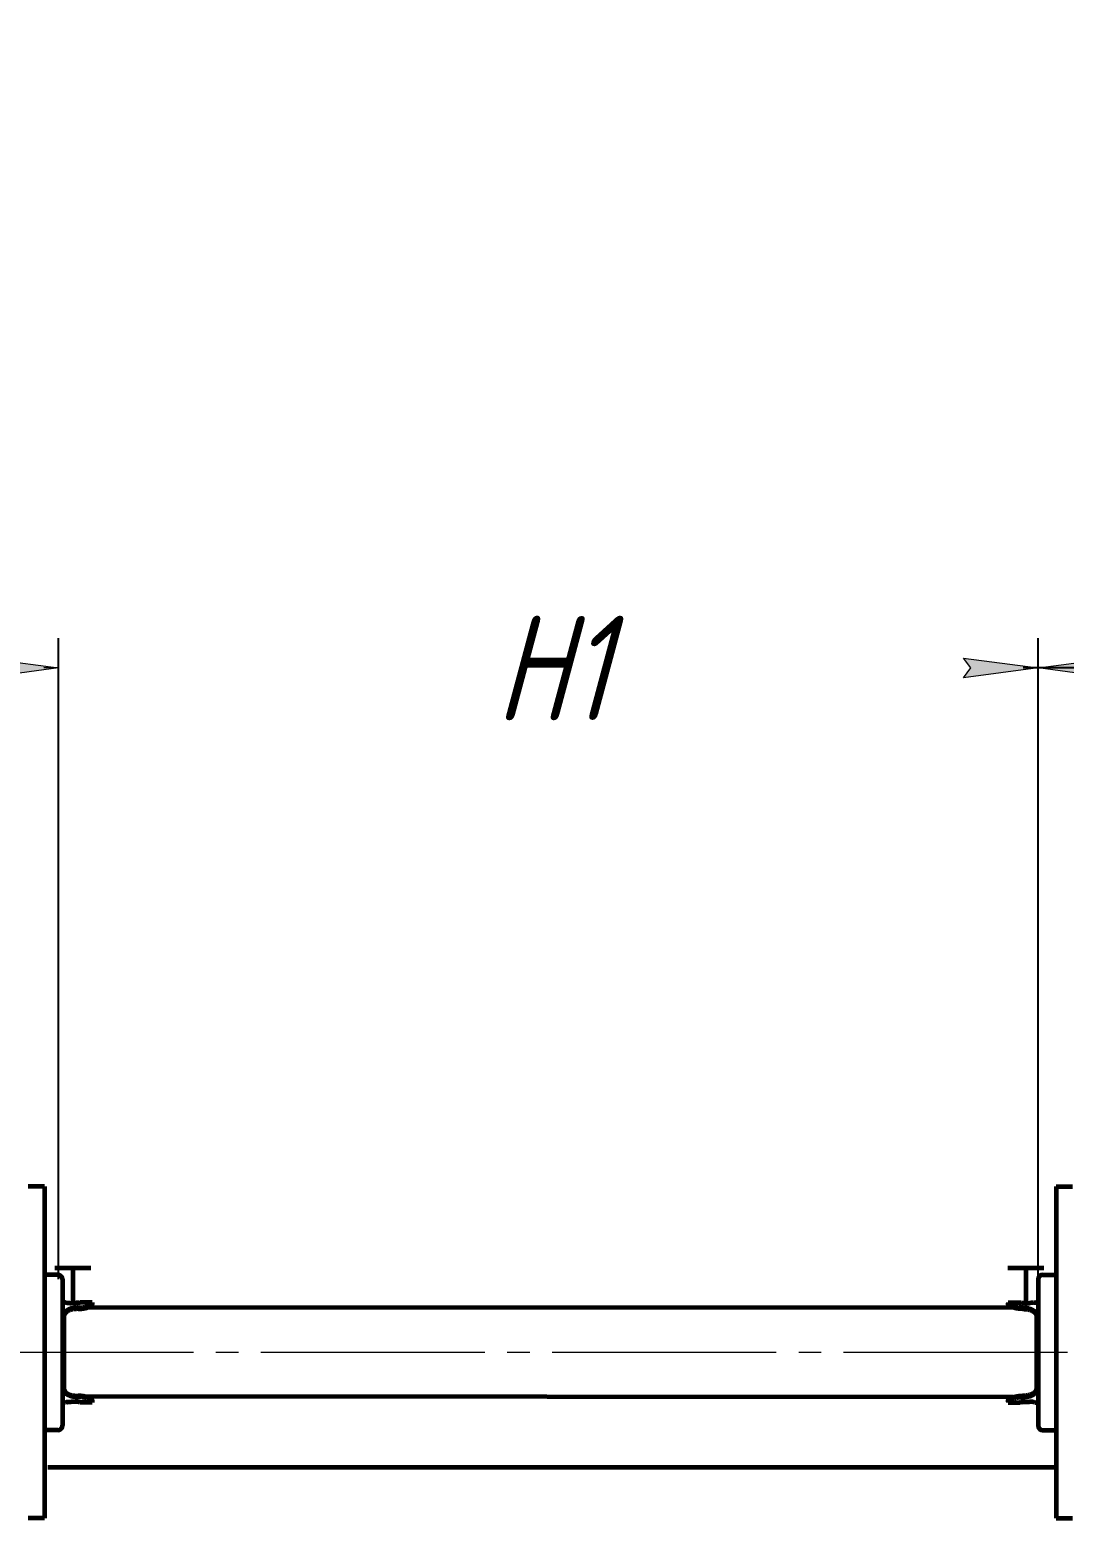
# Model space of a CAD drawing. Header units: millimetres. Extents: x 0 to 841, y 0 to 594.
# Drawn here: x 128.7 to 197.9, y 494.4 to 594 of the extents above; entities that cross this region are included whole.
import ezdxf

# ---------------------------------------------------------------- set-up
doc = ezdxf.new("R2010")
doc.units = ezdxf.units.MM
for name, pattern in [('K5LT_AXLED', [19.5, 15, -1.5, 1.5, -1.5]), ('K5LT_BASIC', [0]), ('K5LT_THIN', [0])]:
    doc.linetypes.add(name, pattern=pattern)
doc.layers.add('Системный слой', color=7, linetype='Continuous')
doc.styles.add('KDIMTEXTSTYLE', font='GOST_AU.SHX', dxfattribs={"width": 0.96, "oblique": 15, "height": 5})
doc.dimstyles.new('KDIMSTYLE (0.10)', dxfattribs={"dimtxt": 5, "dimasz": 1, "dimexe": 2, "dimexo": 0, "dimgap": 1, "dimtad": 1, "dimlfac": 10, "dimtxsty": 'KDIMTEXTSTYLE', "dimsah": 1, "dimcen": 0, "dimdle": 1, "dimadec": 0, "dimazin": 0, "dimtfac": 0.667, "dimtmove": 0, "dimatfit": 3, "dimfxl": 1, "dimtvp": 1, "dimtolj": 1, "dimtzin": 0, "dimarcsym": 0})

# ---------------------------------------------------------------- blocks, each defined once
blk = doc.blocks.new('KDIMARROW_01')
at = {"layer": 'Системный слой'}
blk.add_hatch(color=0, dxfattribs=at).paths.add_polyline_path([(0, 0), (-5, 0.658), (-4.5, 0), (-5, -0.658)])
at = {"layer": 'Системный слой', "color": 0, "linetype": 'K5LT_THIN', "lineweight": 18}
for p, q in [((-4.5, 0), (-5, 0.658)), ((-5, 0.658), (0, 0)), ((0, 0), (-5, -0.658)), ((-5, -0.658), (-4.5, 0)), ((0, 0), (-1, 0))]:
    blk.add_line(p, q, dxfattribs=at)

msp = doc.modelspace()

# ---------------------------------------------------------------- linework, layer by layer
at = {"layer": 'Системный слой', "color": 5, "linetype": 'K5LT_BASIC', "lineweight": 60, "true_color": 0x0000ff}
for p, q in [((129.6977, 516.5687), (128.5977, 516.5687)), ((129.6977, 516.5687), (129.6977, 494.3687)), ((197.3977, 516.5687), (197.3977, 494.3687)), ((197.3977, 516.5687), (198.4977, 516.5687)), ((130.3977, 511.1365), (132.7977, 511.1365)), ((131.5977, 511.1365), (131.5977, 508.7733)), ((194.1747, 511.1365), (196.5747, 511.1365)), ((195.3747, 511.1365), (195.3747, 508.7733)), ((130.5977, 510.6687), (129.6977, 510.6687)), ((130.8977, 510.3687), (130.8977, 500.5687)), ((196.1977, 510.3687), (196.1977, 500.5687)), ((196.4977, 510.6687), (197.3977, 510.6687)), ((131.1077, 508.8187), (130.9977, 508.8187)), ((131.7207, 508.7733), (131.4747, 508.7733)), ((132.8977, 508.8187), (132.0877, 508.8187)), ((194.5331, 508.4687), (132.2546, 508.4501)), ((132.8977, 508.8187), (132.8977, 508.7666)), ((132.8977, 508.7666), (132.8977, 508.6732)), ((132.8977, 508.6732), (132.8977, 508.7187)), ((194.1977, 508.8187), (194.1977, 508.7666)), ((194.1977, 508.8187), (195.0077, 508.8187)), ((194.1977, 508.7666), (194.1977, 508.6732)), ((194.1977, 508.6732), (194.1977, 508.7187)), ((195.3747, 508.7733), (195.6207, 508.7733)), ((195.9877, 508.8187), (196.0977, 508.8187)), ((130.9977, 507.9158), (130.9977, 503.0217)), ((196.0977, 507.9158), (196.0977, 503.0217)), ((131.7207, 502.1642), (131.4747, 502.1642)), ((194.5331, 502.4687), (132.1229, 502.5201)), ((132.8977, 502.2187), (132.8977, 502.2643)), ((132.8977, 502.2643), (132.8977, 502.1709)), ((132.8977, 502.1709), (132.8977, 502.1187)), ((194.1977, 502.2187), (194.1977, 502.2643)), ((194.1977, 502.2643), (194.1977, 502.1709)), ((194.1977, 502.1709), (194.1977, 502.1187)), ((195.3747, 502.1642), (195.6207, 502.1642)), ((131.1077, 502.1187), (130.9977, 502.1187)), ((132.8977, 502.1187), (132.0877, 502.1187)), ((194.1977, 502.1187), (195.0077, 502.1187)), ((195.9877, 502.1187), (196.0977, 502.1187)), ((130.5977, 500.2687), (129.6977, 500.2687)), ((196.4977, 500.2687), (197.3977, 500.2687)), ((129.9295, 497.7784), (197.3977, 497.7784)), ((129.6977, 494.3687), (128.5977, 494.3687)), ((197.3977, 494.3687), (198.4977, 494.3687))]:
    msp.add_line(p, q, dxfattribs=at)
at = {"layer": 'Системный слой', "color": 30, "linetype": 'K5LT_AXLED', "lineweight": 18, "true_color": 0xff8000}
msp.add_line((412.6762, 505.4687), (76.5974, 505.4687), dxfattribs=at)
at = {"layer": 'Системный слой', "color": 5, "linetype": 'K5LT_BASIC', "lineweight": 60, "true_color": 0x0000ff}
for centre, radius, start, end in [((130.5977, 510.3687), 0.3, 0, 90), ((196.4977, 510.3687), 0.3, 90, 180), ((130.9977, 508.9187), 0.1, 180, 270), ((131.989, 512.5081), 3.7932, 256.566019, 258.224993), ((131.2076, 512.5031), 3.788, 281.773867, 283.435103), ((195.8878, 512.5031), 3.788, 256.564897, 258.226133), ((195.1065, 512.5081), 3.7932, 281.775007, 283.433981), ((196.0977, 508.9187), 0.1, 270, 0), ((131.9875, 498.4357), 3.7867, 101.773563, 103.435392), ((131.2065, 498.4294), 3.7931, 76.566034, 78.225047), ((195.8889, 498.4294), 3.7931, 101.774953, 103.433966), ((195.1079, 498.4357), 3.7867, 76.564608, 78.226437), ((130.9977, 502.0187), 0.1, 90, 180), ((196.0977, 502.0187), 0.1, 0, 90), ((130.5977, 500.5687), 0.3, 270, 0), ((196.4977, 500.5687), 0.3, 180, 270)]:
    msp.add_arc(centre, radius, start, end, dxfattribs=at)
for points, knots in [([(131.9477, 508.4641), (131.9079, 508.4641), (131.8481, 508.4625), (131.7629, 508.4564), (131.6853, 508.4481), (131.5909, 508.4335), (131.4893, 508.411), (131.3908, 508.3807), (131.3043, 508.345), (131.231, 508.3054), (131.1702, 508.2631), (131.1201, 508.2183), (131.0787, 508.17), (131.047, 508.1202), (131.0249, 508.0718), (131.0115, 508.0293), (131.0007, 507.9786), (130.9977, 507.9414), (130.9977, 507.9158)], [0, 0, 0, 0, 1.5085688, 2.2627785, 3.2682255, 4.5247421, 6.0322103, 7.5113073, 8.9343327, 10.2595766, 11.501165, 12.6760709, 13.8290874, 15.0079331, 16.0307363, 16.8945318, 17.5809328, 19, 19, 19, 19]), ([(131.9477, 508.3747), (131.9079, 508.3747), (131.8481, 508.3731), (131.7629, 508.367), (131.6853, 508.3587), (131.5909, 508.3441), (131.4893, 508.3215), (131.3908, 508.2911), (131.3043, 508.2554), (131.231, 508.2156), (131.1702, 508.1731), (131.1201, 508.1279), (131.0787, 508.0794), (131.047, 508.0291), (131.0249, 507.9802), (131.0115, 507.9372), (131.0007, 507.886), (130.9977, 507.8483), (130.9977, 507.8224)], [0, 0, 0, 0, 1.5077498, 2.2615488, 3.2664457, 4.5222692, 6.0288988, 7.5071625, 8.9293788, 10.2538659, 11.494748, 12.6691889, 13.8221517, 15.0017179, 16.025622, 16.8907037, 17.5782917, 19, 19, 19, 19]), ([(131.2149, 508.7948), (131.2222, 508.7933), (131.2362, 508.7906), (131.2607, 508.7869), (131.2861, 508.7836), (131.3146, 508.7806), (131.3434, 508.7781), (131.3716, 508.7762), (131.3989, 508.7748), (131.4329, 508.7736), (131.4582, 508.7733), (131.4747, 508.7733)], [0, 0, 0, 0, 1.6689379, 2.8601526, 4.2618973, 5.6092993, 6.8604426, 8.0269806, 9.1048669, 10.1210912, 12, 12, 12, 12]), ([(131.9805, 508.7948), (131.9733, 508.7933), (131.9593, 508.7906), (131.9347, 508.7869), (131.9093, 508.7836), (131.8808, 508.7806), (131.852, 508.7781), (131.8238, 508.7762), (131.7966, 508.7748), (131.7625, 508.7736), (131.7372, 508.7733), (131.7207, 508.7733)], [0, 0, 0, 0, 1.6689379, 2.8601526, 4.2618973, 5.6092993, 6.8604426, 8.0269806, 9.1048669, 10.1210912, 12, 12, 12, 12]), ([(131.9477, 508.4641), (131.9876, 508.4641), (132.0473, 508.4658), (132.1325, 508.4719), (132.2101, 508.4799), (132.3046, 508.4937), (132.4061, 508.5141), (132.5046, 508.5396), (132.5911, 508.5673), (132.6645, 508.5954), (132.7252, 508.6226), (132.7753, 508.6487), (132.8167, 508.6738), (132.8484, 508.6969), (132.8705, 508.7169), (132.8839, 508.7325), (132.8947, 508.7493), (132.8977, 508.76), (132.8977, 508.7666)], [0, 0, 0, 0, 1.5085688, 2.2627785, 3.2682255, 4.5247421, 6.0322103, 7.5113073, 8.9343327, 10.2595766, 11.501165, 12.6760709, 13.8290874, 15.0079331, 16.0307363, 16.8945318, 17.5809328, 19, 19, 19, 19]), ([(131.9477, 508.3747), (131.9876, 508.3747), (132.0473, 508.3764), (132.1325, 508.3824), (132.2101, 508.3905), (132.3046, 508.4043), (132.4061, 508.4246), (132.5046, 508.4501), (132.5911, 508.4776), (132.6644, 508.5055), (132.7252, 508.5325), (132.7753, 508.5583), (132.8167, 508.5831), (132.8484, 508.6058), (132.8705, 508.6252), (132.8839, 508.6404), (132.8947, 508.6567), (132.8977, 508.6669), (132.8977, 508.6732)], [0, 0, 0, 0, 1.5077498, 2.2615488, 3.2664457, 4.5222692, 6.0288988, 7.5071625, 8.9293788, 10.2538659, 11.494748, 12.6691889, 13.8221517, 15.0017179, 16.025622, 16.8907037, 17.5782917, 19, 19, 19, 19]), ([(195.1477, 508.4641), (195.1079, 508.4641), (195.0481, 508.4658), (194.9629, 508.4719), (194.8853, 508.4799), (194.7909, 508.4937), (194.6893, 508.5141), (194.5908, 508.5396), (194.5043, 508.5673), (194.431, 508.5954), (194.3702, 508.6226), (194.3201, 508.6487), (194.2787, 508.6738), (194.247, 508.6969), (194.2249, 508.7169), (194.2115, 508.7325), (194.2007, 508.7493), (194.1977, 508.76), (194.1977, 508.7666)], [0, 0, 0, 0, 1.5085688, 2.2627785, 3.2682255, 4.5247421, 6.0322103, 7.5113073, 8.9343327, 10.2595766, 11.501165, 12.6760709, 13.8290874, 15.0079331, 16.0307363, 16.8945318, 17.5809328, 19, 19, 19, 19]), ([(195.1477, 508.3747), (195.1079, 508.3747), (195.0481, 508.3764), (194.9629, 508.3824), (194.8853, 508.3905), (194.7909, 508.4043), (194.6893, 508.4246), (194.5908, 508.4501), (194.5043, 508.4776), (194.431, 508.5055), (194.3702, 508.5325), (194.3201, 508.5583), (194.2787, 508.5831), (194.247, 508.6058), (194.2249, 508.6252), (194.2115, 508.6404), (194.2007, 508.6567), (194.1977, 508.6669), (194.1977, 508.6732)], [0, 0, 0, 0, 1.5077498, 2.2615488, 3.2664457, 4.5222692, 6.0288988, 7.5071625, 8.9293788, 10.2538659, 11.494748, 12.6691889, 13.8221517, 15.0017179, 16.025622, 16.8907037, 17.5782917, 19, 19, 19, 19]), ([(195.1149, 508.7948), (195.1222, 508.7933), (195.1362, 508.7906), (195.1607, 508.7869), (195.1861, 508.7836), (195.2146, 508.7806), (195.2434, 508.7781), (195.2716, 508.7762), (195.2989, 508.7748), (195.3329, 508.7736), (195.3582, 508.7733), (195.3747, 508.7733)], [0, 0, 0, 0, 1.6689379, 2.8601526, 4.2618973, 5.6092993, 6.8604426, 8.0269806, 9.1048669, 10.1210912, 12, 12, 12, 12]), ([(195.1477, 508.4641), (195.1876, 508.4641), (195.2473, 508.4625), (195.3325, 508.4564), (195.4101, 508.4481), (195.5046, 508.4335), (195.6061, 508.411), (195.7046, 508.3807), (195.7911, 508.345), (195.8645, 508.3054), (195.9252, 508.2631), (195.9753, 508.2183), (196.0167, 508.17), (196.0484, 508.1202), (196.0705, 508.0718), (196.0839, 508.0293), (196.0947, 507.9786), (196.0977, 507.9414), (196.0977, 507.9158)], [0, 0, 0, 0, 1.5085688, 2.2627785, 3.2682255, 4.5247421, 6.0322103, 7.5113073, 8.9343327, 10.2595766, 11.501165, 12.6760709, 13.8290874, 15.0079331, 16.0307363, 16.8945318, 17.5809328, 19, 19, 19, 19]), ([(195.1477, 508.3747), (195.1876, 508.3747), (195.2473, 508.3731), (195.3325, 508.367), (195.4101, 508.3587), (195.5046, 508.3441), (195.6061, 508.3215), (195.7046, 508.2911), (195.7911, 508.2554), (195.8644, 508.2156), (195.9252, 508.1731), (195.9753, 508.1279), (196.0167, 508.0794), (196.0484, 508.0291), (196.0705, 507.9802), (196.0839, 507.9372), (196.0947, 507.886), (196.0977, 507.8483), (196.0977, 507.8224)], [0, 0, 0, 0, 1.5077498, 2.2615488, 3.2664457, 4.5222692, 6.0288988, 7.5071625, 8.9293788, 10.2538659, 11.494748, 12.6691889, 13.8221517, 15.0017179, 16.025622, 16.8907037, 17.5782917, 19, 19, 19, 19]), ([(195.8805, 508.7948), (195.8733, 508.7933), (195.8593, 508.7906), (195.8347, 508.7869), (195.8093, 508.7836), (195.7808, 508.7806), (195.752, 508.7781), (195.7238, 508.7762), (195.6966, 508.7748), (195.6625, 508.7736), (195.6372, 508.7733), (195.6207, 508.7733)], [0, 0, 0, 0, 1.6689379, 2.8601526, 4.2618973, 5.6092993, 6.8604426, 8.0269806, 9.1048669, 10.1210912, 12, 12, 12, 12]), ([(130.9977, 503.115), (130.9977, 503.0876), (131.0012, 503.0472), (131.0138, 502.9912), (131.0309, 502.9414), (131.0611, 502.8828), (131.1073, 502.8218), (131.1693, 502.7641), (131.2436, 502.7137), (131.3288, 502.6707), (131.423, 502.6353), (131.5225, 502.6078), (131.6219, 502.588), (131.7158, 502.575), (131.8232, 502.5653), (131.8999, 502.5627), (131.9477, 502.5627)], [0, 0, 0, 0, 1.3496547, 2.0241145, 2.9225773, 4.0443079, 5.3888163, 6.7312349, 8.0724147, 9.4124458, 10.7516764, 12.0570279, 13.2959634, 14.4029346, 15.3782671, 17, 17, 17, 17]), ([(131.9477, 502.4733), (131.9079, 502.4733), (131.8481, 502.475), (131.7629, 502.4811), (131.6853, 502.4894), (131.5909, 502.504), (131.4893, 502.5265), (131.3908, 502.5568), (131.3043, 502.5925), (131.231, 502.632), (131.1702, 502.6743), (131.1201, 502.7192), (131.0787, 502.7674), (131.047, 502.8172), (131.0249, 502.8657), (131.0115, 502.9082), (131.0007, 502.9588), (130.9977, 502.9961), (130.9977, 503.0217)], [0, 0, 0, 0, 1.5085688, 2.2627785, 3.2682255, 4.5247421, 6.0322103, 7.5113073, 8.9343327, 10.2595766, 11.501165, 12.6760709, 13.8290874, 15.0079331, 16.0307363, 16.8945318, 17.5809328, 19, 19, 19, 19]), ([(131.2149, 502.1427), (131.2222, 502.1442), (131.2362, 502.1468), (131.2607, 502.1506), (131.2861, 502.1539), (131.3146, 502.1569), (131.3434, 502.1594), (131.3716, 502.1613), (131.3989, 502.1627), (131.4329, 502.1638), (131.4582, 502.1642), (131.4747, 502.1642)], [0, 0, 0, 0, 1.6689379, 2.8601526, 4.2618973, 5.6092993, 6.8604426, 8.0269806, 9.1048669, 10.1210912, 12, 12, 12, 12]), ([(131.9805, 502.1427), (131.9733, 502.1442), (131.9593, 502.1468), (131.9347, 502.1506), (131.9093, 502.1539), (131.8808, 502.1569), (131.852, 502.1594), (131.8238, 502.1613), (131.7966, 502.1627), (131.7625, 502.1638), (131.7372, 502.1642), (131.7207, 502.1642)], [0, 0, 0, 0, 1.6689379, 2.8601526, 4.2618973, 5.6092993, 6.8604426, 8.0269806, 9.1048669, 10.1210912, 12, 12, 12, 12]), ([(132.8977, 502.2643), (132.8977, 502.2709), (132.8943, 502.282), (132.8817, 502.3001), (132.8645, 502.3182), (132.8343, 502.3427), (132.7881, 502.3724), (132.7261, 502.4049), (132.6519, 502.4373), (132.5666, 502.4683), (132.4724, 502.4964), (132.3729, 502.5201), (132.2736, 502.5382), (132.1796, 502.5506), (132.0948, 502.5581), (132.0185, 502.562), (131.9707, 502.5627), (131.9477, 502.5627)], [0, 0, 0, 0, 1.4290462, 2.14318, 3.0944936, 4.2822084, 5.7058055, 7.1271899, 8.5472627, 9.966119, 11.384128, 12.7662649, 14.0780789, 15.250166, 16.2828711, 17.176252, 18, 18, 18, 18]), ([(132.8977, 502.1709), (132.8977, 502.1779), (132.8942, 502.1895), (132.8816, 502.2082), (132.8644, 502.2268), (132.8341, 502.2519), (132.7878, 502.2821), (132.7256, 502.3151), (132.6512, 502.3478), (132.5658, 502.379), (132.4715, 502.4071), (132.3719, 502.4308), (132.2726, 502.4489), (132.1787, 502.4613), (132.0941, 502.4688), (132.0182, 502.4726), (131.9705, 502.4733), (131.9477, 502.4733)], [0, 0, 0, 0, 1.4299484, 2.1445521, 3.096534, 4.2851531, 5.7099156, 7.132558, 8.5539234, 9.9740904, 11.3934267, 12.7766041, 14.0888362, 15.2600452, 16.2905565, 17.1804252, 18, 18, 18, 18]), ([(194.1977, 502.2643), (194.1977, 502.2709), (194.2012, 502.282), (194.2138, 502.3001), (194.2309, 502.3182), (194.2611, 502.3427), (194.3073, 502.3724), (194.3693, 502.4049), (194.4436, 502.4373), (194.5288, 502.4683), (194.623, 502.4964), (194.7225, 502.5201), (194.8219, 502.5382), (194.9158, 502.5506), (195.0007, 502.5581), (195.0769, 502.562), (195.1248, 502.5627), (195.1477, 502.5627)], [0, 0, 0, 0, 1.4290462, 2.14318, 3.0944936, 4.2822084, 5.7058055, 7.1271899, 8.5472627, 9.966119, 11.384128, 12.7662649, 14.0780789, 15.250166, 16.2828711, 17.176252, 18, 18, 18, 18]), ([(194.1977, 502.1709), (194.1977, 502.1779), (194.2012, 502.1895), (194.2138, 502.2082), (194.231, 502.2268), (194.2614, 502.2519), (194.3077, 502.2821), (194.3698, 502.3151), (194.4442, 502.3478), (194.5296, 502.379), (194.6239, 502.4071), (194.7235, 502.4308), (194.8229, 502.4489), (194.9167, 502.4613), (195.0013, 502.4688), (195.0773, 502.4726), (195.1249, 502.4733), (195.1477, 502.4733)], [0, 0, 0, 0, 1.4299484, 2.1445521, 3.096534, 4.2851531, 5.7099156, 7.132558, 8.5539234, 9.9740904, 11.3934267, 12.7766041, 14.0888362, 15.2600452, 16.2905565, 17.1804252, 18, 18, 18, 18]), ([(195.1149, 502.1427), (195.1222, 502.1442), (195.1362, 502.1468), (195.1607, 502.1506), (195.1861, 502.1539), (195.2146, 502.1569), (195.2434, 502.1594), (195.2716, 502.1613), (195.2989, 502.1627), (195.3329, 502.1638), (195.3582, 502.1642), (195.3747, 502.1642)], [0, 0, 0, 0, 1.6689379, 2.8601526, 4.2618973, 5.6092993, 6.8604426, 8.0269806, 9.1048669, 10.1210912, 12, 12, 12, 12]), ([(196.0977, 503.115), (196.0977, 503.0876), (196.0943, 503.0472), (196.0817, 502.9912), (196.0645, 502.9414), (196.0343, 502.8828), (195.9881, 502.8218), (195.9261, 502.7641), (195.8519, 502.7137), (195.7666, 502.6707), (195.6724, 502.6353), (195.5729, 502.6078), (195.4736, 502.588), (195.3796, 502.575), (195.2722, 502.5653), (195.1956, 502.5627), (195.1477, 502.5627)], [0, 0, 0, 0, 1.3496547, 2.0241145, 2.9225773, 4.0443079, 5.3888163, 6.7312349, 8.0724147, 9.4124458, 10.7516764, 12.0570279, 13.2959634, 14.4029346, 15.3782671, 17, 17, 17, 17]), ([(195.1477, 502.4733), (195.1876, 502.4733), (195.2473, 502.475), (195.3325, 502.4811), (195.4101, 502.4894), (195.5046, 502.504), (195.6061, 502.5265), (195.7046, 502.5568), (195.7911, 502.5925), (195.8645, 502.632), (195.9252, 502.6743), (195.9753, 502.7192), (196.0167, 502.7674), (196.0484, 502.8172), (196.0705, 502.8657), (196.0839, 502.9082), (196.0947, 502.9588), (196.0977, 502.9961), (196.0977, 503.0217)], [0, 0, 0, 0, 1.5085688, 2.2627785, 3.2682255, 4.5247421, 6.0322103, 7.5113073, 8.9343327, 10.2595766, 11.501165, 12.6760709, 13.8290874, 15.0079331, 16.0307363, 16.8945318, 17.5809328, 19, 19, 19, 19]), ([(195.8805, 502.1427), (195.8733, 502.1442), (195.8593, 502.1468), (195.8347, 502.1506), (195.8093, 502.1539), (195.7808, 502.1569), (195.752, 502.1594), (195.7238, 502.1613), (195.6966, 502.1627), (195.6625, 502.1638), (195.6372, 502.1642), (195.6207, 502.1642)], [0, 0, 0, 0, 1.6689379, 2.8601526, 4.2618973, 5.6092993, 6.8604426, 8.0269806, 9.1048669, 10.1210912, 12, 12, 12, 12])]:
    msp.add_open_spline(points, degree=3, knots=knots, dxfattribs=at)

# ---------------------------------------------------------------- dimensions: what is measured, and where the dimension line sits
at = {"layer": 'Системный слой', "color": 7}
for base, p1, p2, location, text in [((406.0977, 571.5823), (91.4977, 509.6687), (406.0977, 509.6687), (249.0977, 571.5823), '\\H7.0;\\W0.965;\\Q15;\\H7.0;\\W0.965;\\Q15;\\Q15;L\\H7.0;\\W0.965;\\Q15;\\Q15;вала=L+174 '), ((130.6477, 551.2803), (196.1977, 508.9187), (130.6477, 510.3687), (163.6477, 551.2803), '\\H7.0;\\W0.965;\\Q15;\\H7.0;\\W0.965;\\Q15;\\Q15;Н1')]:
    msp.add_linear_dim(base=base, p1=p1, p2=p2, location=location, text=text, dimstyle='KDIMSTYLE (0.10)', override={"dimexo": 0, "dimblk1": 'KDIMARROW_01', "dimblk2": 'KDIMARROW_01', "dimse1": 0, "dimse2": 0, "dimclrt": 7, "dimtolj": 1}, dxfattribs=at).render()
msp.add_linear_dim(base=(196.1977, 551.2803), p1=(206.7977, 510.3687), p2=(196.1977, 508.9187), location=(216.1114, 560.2698), dimstyle='KDIMSTYLE (0.10)', override={"dimexo": 0, "dimtoh": 1, "dimpost": '\\H7.0;\\W0.965;\\Q15;<>\\H7.0;\\W0.965;\\Q15;\\Q15;*', "dimblk1": 'KDIMARROW_01', "dimblk2": 'KDIMARROW_01', "dimse1": 0, "dimse2": 0, "dimclrt": 7, "dimtmove": 1, "dimtolj": 1}, dxfattribs=at).render()

doc.saveas('drawing.dxf')
